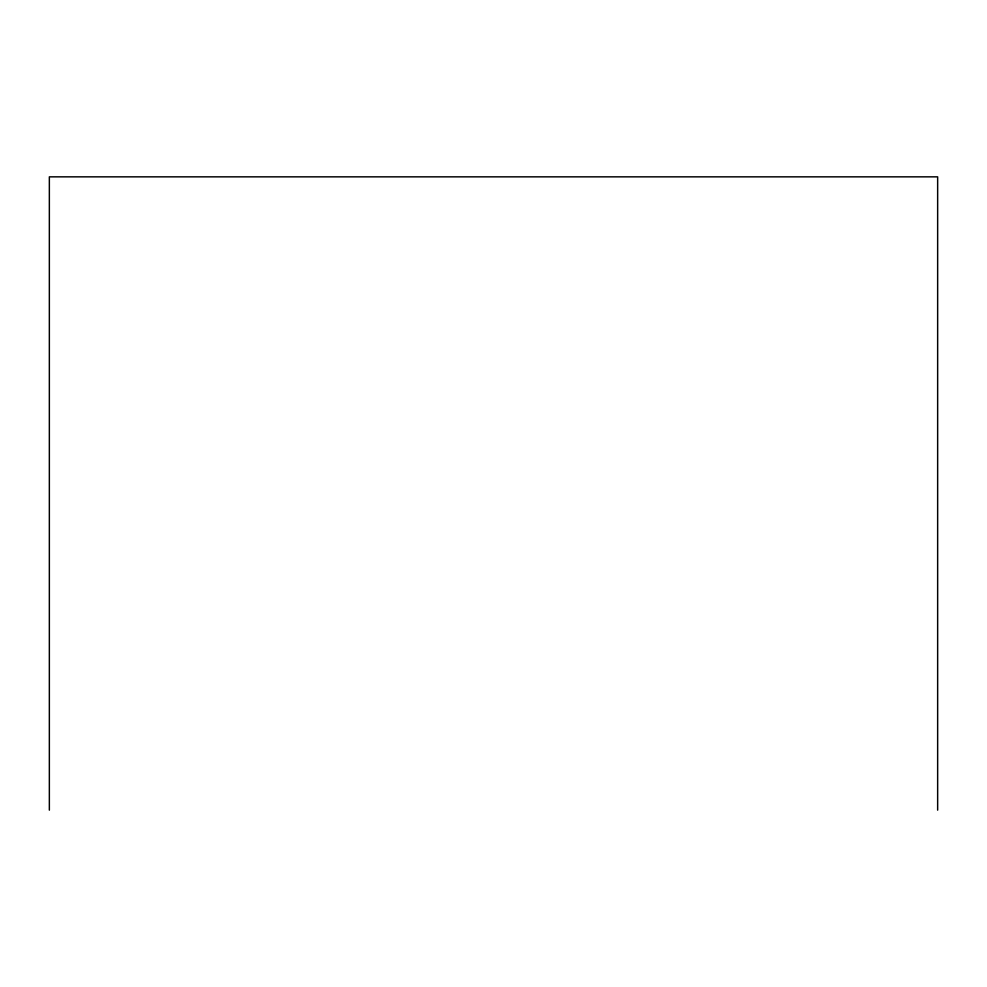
<?xml version="1.0" encoding="UTF-8"?>
<svg xmlns="http://www.w3.org/2000/svg" width="987" height="987" viewBox="0 0 987 987"><rect width="100%" height="100%" fill="white"/><g stroke="black" fill="none" stroke-linecap="round" stroke-linejoin="round"><path stroke-width="1.48" d="M937.65 810.154L937.65 176.846L49.35 176.846L49.35 810.154"/></g></svg>
